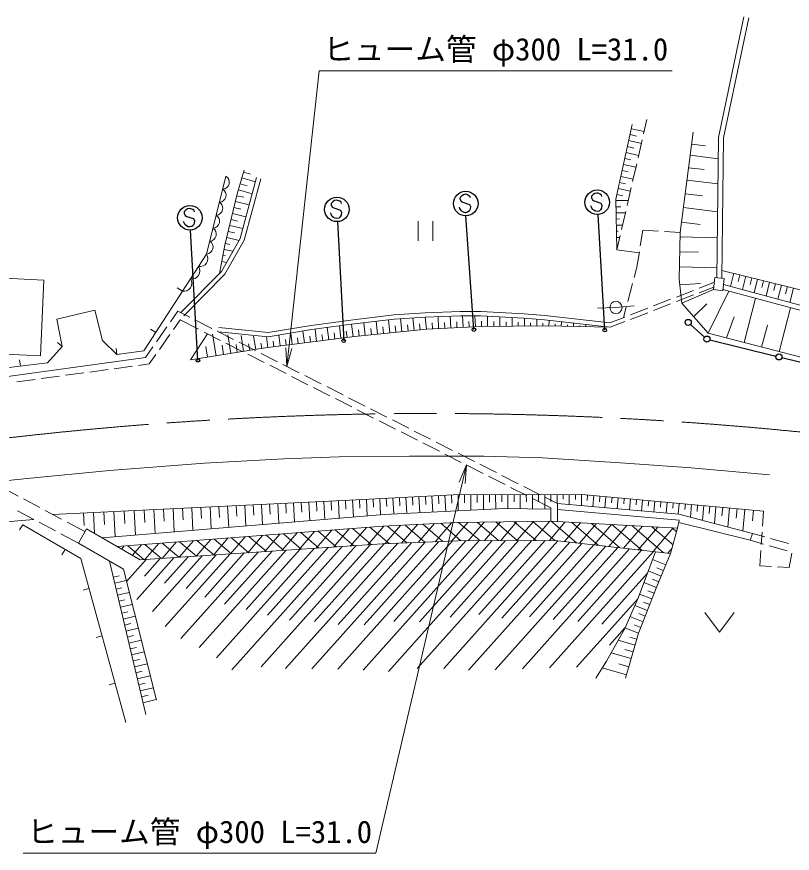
# Model space of a CAD drawing. Units: millimetres, scale not verified. Extents: x 40000 to 680000, y 20000 to 380000.
# Drawn here: x 400346 to 463544, y 263722 to 331898 of the extents above; entities that cross this region are included whole.
import ezdxf
from ezdxf.enums import TextEntityAlignment as Align

# ---------------------------------------------------------------- set-up
doc = ezdxf.new("R2010")
doc.units = ezdxf.units.MM
doc.header["$LTSCALE"] = 1000
doc.linetypes.add('CHAIN', pattern=[18.5, 12, -1.5, 3.5, -1.5])
for name, color, linetype, lineweight in [('M-BMK', 2, 'CHAIN', 13), ('M-STR-HTXT', 7, 'Continuous', 13), ('M-STR-STRC', 7, 'Continuous', 25), ('M-WORK', 1, 'Continuous', 13)]:
    doc.layers.add(name, color=color, linetype=linetype, lineweight=lineweight)
doc.styles.add('ＭＳ ゴシック', font='')
doc.styles.get('ＭＳ ゴシック').set_extended_font_data('MS Gothic')

# ---------------------------------------------------------------- blocks, each defined once
blk = doc.blocks.new('open_arrow')
at = {"color": 0, "linetype": 'Continuous', "lineweight": -2}
blk.add_lwpolyline([(7.5, 1.25), (0, 0), (7.5, -1.25)], dxfattribs=at)

msp = doc.modelspace()

# ---------------------------------------------------------------- hatches: boundary and pattern name
at = {"layer": 'M-WORK'}
h = msp.add_hatch(dxfattribs=at)
h.set_pattern_fill('USER', color=256, style=0, pattern_type=2)
h.set_pattern_definition([(49.3624, (414220, 288590), (-758.844, 651.272), []), (139.3624, (414220, 288590), (-651.272, -758.844), [])])
h.paths.add_polyline_path([(408526, 288721), (430169, 290372), (436143, 290678), (443873, 290786), (454202, 290218), (453628, 288150), (444187, 289223), (436297, 289194), (430121, 288935), (410410, 287636)])

# ---------------------------------------------------------------- linework, layer by layer
at = {"layer": 'M-BMK'}
msp.add_arc((434129, -436), 300000, 83.80572, 100.24743, dxfattribs=at)
at = {"layer": 'M-STR-HTXT'}
for points in [[(422355, 303398), (425000, 327500), (453750, 327500)], [(436985, 295366), (429619, 263722), (400869, 263722)]]:
    msp.add_lwpolyline(points, dxfattribs=at)
at = {"layer": 'M-STR-STRC'}
for p, q in [((436481, 317160), (436465, 317047)), ((436465, 317047), (436550, 316864)), ((436609, 317299), (436481, 317160)), ((436740, 317392), (436609, 317299)), ((436906, 317425), (436740, 317392)), ((437022, 317409), (436906, 317425)), ((437166, 317337), (437022, 317409)), ((437276, 317262), (437166, 317337)), ((437310, 317151), (437276, 317262)), ((447193, 317266), (447177, 317152)), ((447177, 317152), (447263, 316970)), ((447322, 317405), (447193, 317266)), ((447453, 317498), (447322, 317405)), ((447619, 317531), (447453, 317498)), ((447735, 317515), (447619, 317531)), ((447879, 317442), (447735, 317515)), ((447989, 317368), (447879, 317442)), ((448023, 317256), (447989, 317368)), ((425979, 316686), (425963, 316572)), ((425963, 316572), (426049, 316390)), ((426107, 316824), (425979, 316686)), ((426049, 316390), (426199, 316316)), ((426238, 316917), (426107, 316824)), ((426404, 316950), (426238, 316917)), ((426520, 316934), (426404, 316950)), ((426665, 316862), (426520, 316934)), ((426774, 316787), (426665, 316862)), ((426809, 316676), (426774, 316787)), ((436467, 316272), (436428, 316382)), ((436550, 316864), (436701, 316791)), ((436701, 316791), (437233, 316603)), ((437233, 316603), (437314, 316430)), ((437314, 316430), (437284, 316203)), ((447180, 316378), (447141, 316488)), ((447264, 316200), (447180, 316378)), ((447263, 316970), (447414, 316897)), ((447414, 316897), (447946, 316708)), ((447946, 316708), (448026, 316536)), ((448026, 316536), (447997, 316308)), ((413999, 315999), (413984, 315886)), ((413984, 315886), (414069, 315704)), ((414128, 316138), (413999, 315999)), ((414069, 315704), (414220, 315630)), ((414259, 316231), (414128, 316138)), ((414425, 316264), (414259, 316231)), ((414541, 316248), (414425, 316264)), ((414685, 316176), (414541, 316248)), ((414795, 316101), (414685, 316176)), ((414829, 315990), (414795, 316101)), ((425965, 315797), (425926, 315907)), ((426049, 315619), (425965, 315797)), ((426199, 316316), (426732, 316128)), ((426782, 315728), (426711, 315579)), ((426732, 316128), (426812, 315955)), ((426812, 315955), (426782, 315728)), ((436551, 316094), (436467, 316272)), ((436654, 316021), (436551, 316094)), ((436800, 315946), (436654, 316021)), ((436921, 315929), (436800, 315946)), ((437088, 315958), (436921, 315929)), ((437601, 306397), (436947, 315674)), ((437213, 316054), (437088, 315958)), ((437284, 316203), (437213, 316054)), ((447367, 316126), (447264, 316200)), ((447513, 316051), (447367, 316126)), ((447633, 316034), (447513, 316051)), ((447801, 316063), (447633, 316034)), ((448265, 306360), (447715, 315782)), ((447926, 316159), (447801, 316063)), ((447997, 316308), (447926, 316159)), ((413986, 315111), (413947, 315221)), ((414070, 314933), (413986, 315111)), ((414220, 315630), (414752, 315442)), ((414803, 315042), (414732, 314893)), ((414752, 315442), (414833, 315269)), ((414833, 315269), (414803, 315042)), ((426153, 315546), (426049, 315619)), ((426299, 315471), (426153, 315546)), ((426419, 315454), (426299, 315471)), ((426587, 315483), (426419, 315454)), ((426483, 315200), (426990, 305494)), ((426711, 315579), (426587, 315483)), ((414173, 314860), (414070, 314933)), ((414319, 314785), (414173, 314860)), ((414440, 314768), (414319, 314785)), ((414607, 314797), (414440, 314768)), ((415111, 303894), (414506, 314514)), ((414732, 314893), (414607, 314797)), ((455249, 306820), (456399, 305788)), ((456828, 305561), (462213, 304238)), ((462698, 304118), (468083, 302795))]:
    msp.add_line(p, q, dxfattribs=at)
for centre, radius in [((447651, 316780), 1000), ((426436, 316199), 1000), ((436938, 316674), 1000), ((414457, 315513), 1000), ((455063, 306986), 250), ((437601, 306397), 150), ((448265, 306360), 150), ((426990, 305494), 150), ((456585, 305621), 250), ((462455, 304178), 250), ((415111, 303894), 150)]:
    msp.add_circle(centre, radius, dxfattribs=at)
at = {"layer": 'M-WORK'}
for p, q in [((457530, 322063), (459609, 331898)), ((457929, 322019), (460001, 331815)), ((451425, 322357), (451691, 323518)), ((449178, 317033), (450507, 323118)), ((450432, 322775), (451469, 322549)), ((455466, 322492), (454422, 314311)), ((450219, 321798), (451245, 321574)), ((450325, 322287), (450839, 322175)), ((450978, 320408), (451313, 321870)), ((457405, 310630), (457530, 322063)), ((457805, 310626), (457929, 322019)), ((450112, 321310), (450620, 321199)), ((455342, 321518), (456485, 321372)), ((450005, 320821), (451022, 320599)), ((455225, 320604), (457511, 320312)), ((449792, 319844), (450798, 319625)), ((449899, 320333), (450402, 320223)), ((450530, 318458), (450866, 319920)), ((418313, 317460), (418876, 319383)), ((418833, 319237), (419385, 319075)), ((449685, 319356), (450183, 319247)), ((455097, 319596), (456357, 319435)), ((418548, 313832), (419893, 318789)), ((418693, 318757), (419796, 318434)), ((418874, 313699), (420230, 318697)), ((449579, 318867), (450574, 318650)), ((454968, 318588), (457488, 318266)), ((418412, 317797), (419534, 317468)), ((418552, 318277), (419114, 318113)), ((449365, 317890), (450351, 317675)), ((449472, 318379), (449965, 318271)), ((450083, 316509), (450419, 317971)), ((417313, 313269), (418313, 317460)), ((418279, 317315), (418841, 317181)), ((449257, 312911), (449178, 317033)), ((449259, 317402), (449747, 317295)), ((454826, 317476), (456216, 317299)), ((418046, 316343), (418594, 316212)), ((418163, 316829), (419288, 316560)), ((449180, 316911), (450180, 316930)), ((449190, 316411), (449565, 316418)), ((454684, 316364), (457464, 316010)), ((417930, 315856), (419026, 315595)), ((449200, 315911), (449949, 315925)), ((449636, 314560), (449971, 316022)), ((417814, 315370), (418347, 315243)), ((433052, 315235), (433052, 313635)), ((434252, 313635), (434252, 315235)), ((449209, 315411), (449459, 315416)), ((454531, 315163), (456033, 314971)), ((417582, 314397), (418079, 314279)), ((417698, 314884), (418764, 314629)), ((449219, 314911), (449718, 314921)), ((449228, 314411), (449353, 314413)), ((451162, 313231), (451358, 314493)), ((451358, 314493), (452641, 314417)), ((453140, 314387), (454422, 314311)), ((454422, 314311), (454329, 310511)), ((417031, 311127), (418548, 313832)), ((417313, 310914), (418874, 313699)), ((417466, 313911), (418459, 313674)), ((449238, 313911), (449488, 313916)), ((449257, 312911), (449524, 314072)), ((454414, 313959), (457440, 313884)), ((416875, 310970), (417313, 313269)), ((417249, 312935), (417968, 312798)), ((417350, 313425), (417706, 313340)), ((417156, 312444), (417351, 312407)), ((451074, 312665), (449257, 312911)), ((450889, 311475), (451085, 312737)), ((454384, 312735), (455914, 312697)), ((417062, 311953), (417452, 311878)), ((413708, 307780), (417031, 311127)), ((413956, 307534), (417313, 310914)), ((450665, 310636), (450889, 311475)), ((454353, 311511), (457414, 311435)), ((457811, 311229), (479817, 305764)), ((458782, 310988), (458516, 309917)), ((395976, 310744), (402567, 310434)), ((402567, 310434), (402276, 304264)), ((454329, 310511), (454540, 308541)), ((455963, 309782), (457198, 310263)), ((457243, 310649), (457128, 309658)), ((458000, 310561), (457243, 310649)), ((457885, 309571), (458000, 310561)), ((459267, 310867), (459134, 310332)), ((459752, 310747), (459481, 309655)), ((460238, 310626), (460102, 310080)), ((460723, 310506), (460447, 309393)), ((461208, 310385), (461070, 309829)), ((461694, 310265), (461412, 309132)), ((413843, 309529), (413423, 309800)), ((450150, 308703), (450536, 310153)), ((454100, 309056), (455497, 309600)), ((454379, 310039), (456076, 310151)), ((454540, 308541), (457128, 309658)), ((455964, 309406), (457153, 309869)), ((456698, 306102), (458372, 309541)), ((457128, 309658), (457885, 309571)), ((457897, 309670), (479353, 303855)), ((457943, 310072), (479446, 304244)), ((462179, 310144), (462038, 309578)), ((462664, 310024), (462378, 308870)), ((463149, 309903), (463006, 309326)), ((463635, 309783), (463343, 308608)), ((452236, 308330), (453634, 308875)), ((454100, 308681), (455498, 309225)), ((459620, 305343), (460556, 308949)), ((449179, 308207), (447680, 308154)), ((449179, 308207), (450673, 308343)), ((449797, 307380), (450021, 308220)), ((452236, 307955), (453634, 308499)), ((454540, 308541), (456698, 306102)), ((455508, 307447), (456592, 308509)), ((462481, 304600), (463409, 308176)), ((403617, 307240), (406706, 307972)), ((406706, 307972), (407332, 305508)), ((412874, 307026), (413484, 307893)), ((413484, 307893), (414454, 307402)), ((427585, 307182), (431079, 307611)), ((431079, 307611), (433617, 307768)), ((433617, 307768), (436493, 307873)), ((433634, 307419), (436501, 307523)), ((435722, 306541), (435675, 307493)), ((436493, 307873), (438157, 307883)), ((436501, 307523), (438148, 307533)), ((436721, 306590), (436675, 307524)), ((437720, 306639), (437676, 307530)), ((438148, 307533), (441671, 307325)), ((438157, 307883), (441696, 307674)), ((438719, 306666), (438714, 307500)), ((441696, 307674), (443383, 307538)), ((443383, 307538), (448671, 306942)), ((450372, 307604), (451770, 308149)), ((450373, 307229), (451771, 307773)), ((404038, 305016), (403617, 307240)), ((413118, 306417), (413660, 307188)), ((413660, 307188), (415160, 306428)), ((414900, 307176), (416238, 306498)), ((424326, 306743), (427585, 307182)), ((424378, 306397), (427630, 306835)), ((427757, 305819), (427628, 306835)), ((427630, 306835), (431112, 307262)), ((428751, 305925), (428644, 306959)), ((429746, 306028), (429637, 307081)), ((430741, 306131), (430630, 307203)), ((431112, 307262), (433634, 307419)), ((431735, 306235), (431626, 307294)), ((432233, 306286), (432180, 306795)), ((432730, 306338), (432624, 307356)), ((433227, 306389), (433177, 306878)), ((433725, 306441), (433623, 307418)), ((434224, 306467), (434200, 306950)), ((434723, 306492), (434676, 307456)), ((435223, 306516), (435199, 306992)), ((436222, 306566), (436199, 307032)), ((437220, 306615), (437198, 307060)), ((438219, 306663), (438217, 307080)), ((439219, 306669), (439217, 307053)), ((439719, 306672), (439715, 307441)), ((440219, 306675), (440217, 307027)), ((440719, 306678), (440715, 307381)), ((441219, 306681), (441217, 307000)), ((441671, 307325), (443350, 307189)), ((441719, 306684), (441715, 307321)), ((442219, 306687), (442217, 306962)), ((442719, 306690), (442716, 307240)), ((443219, 306693), (443218, 306922)), ((443350, 307189), (448718, 306585)), ((443719, 306688), (443729, 307147)), ((444219, 306678), (444223, 306861)), ((444719, 306668), (444726, 307034)), ((445219, 306657), (445222, 306795)), ((445719, 306647), (445724, 306922)), ((446718, 306626), (446722, 306809)), ((448671, 306942), (449906, 307423)), ((448718, 306585), (449907, 307048)), ((458178, 305717), (458803, 307449)), ((411673, 306169), (411253, 306440)), ((411724, 305391), (412587, 306617)), ((415606, 306201), (416944, 305523)), ((416684, 306272), (418022, 305594)), ((416776, 306225), (420844, 305813)), ((416811, 306574), (420833, 306166)), ((420833, 306166), (424326, 306743)), ((420844, 305813), (424378, 306397)), ((422797, 305191), (422679, 306117)), ((423789, 305317), (423667, 306280)), ((424781, 305442), (424655, 306434)), ((425773, 305568), (425646, 306568)), ((426269, 305631), (426205, 306135)), ((426765, 305694), (426637, 306701)), ((427261, 305756), (427197, 306264)), ((427875, 305834), (433754, 306444)), ((428254, 305873), (428200, 306391)), ((429249, 305977), (429194, 306503)), ((430243, 306080), (430188, 306616)), ((431238, 306183), (431183, 306713)), ((433754, 306444), (438195, 306663)), ((438195, 306663), (443433, 306694)), ((443433, 306694), (448718, 306585)), ((446218, 306636), (446220, 306728)), ((461050, 304972), (461515, 306759)), ((411968, 304781), (412831, 306008)), ((415904, 306051), (414506, 303927)), ((416595, 304265), (416309, 306031)), ((417804, 304461), (417559, 305971)), ((418837, 304628), (418628, 305920)), ((419824, 304788), (419649, 305871)), ((420588, 304912), (427875, 305834)), ((420812, 304940), (420701, 305820)), ((421309, 305003), (421252, 305447)), ((421805, 305066), (421692, 305953)), ((422301, 305128), (422242, 305591)), ((423293, 305254), (423232, 305735)), ((424285, 305380), (424222, 305876)), ((425277, 305505), (425214, 306005)), ((456698, 306102), (470160, 302607)), ((404038, 305016), (403666, 305350)), ((408511, 304372), (408445, 304868)), ((410826, 304115), (411436, 304982)), ((414506, 303927), (420588, 304912)), ((415889, 304151), (415746, 305034)), ((417200, 304363), (417077, 305118)), ((417390, 305297), (418728, 304619)), ((418320, 304544), (418216, 305190)), ((418468, 305368), (419806, 304690)), ((419331, 304708), (419243, 305249)), ((420318, 304868), (420247, 305306)), ((388008, 301008), (410826, 304115)), ((402276, 304264), (395686, 304574)), ((411138, 303602), (411680, 304372)), ((419174, 304393), (420512, 303715)), ((420252, 304464), (421590, 303785)), ((400643, 303429), (400583, 303925)), ((408286, 303214), (409773, 303416)), ((410268, 303484), (411138, 303602)), ((420958, 303489), (422296, 302811)), ((422036, 303559), (423374, 302881)), ((404323, 302674), (405809, 302877)), ((406305, 302944), (407791, 303146)), ((400360, 302135), (401846, 302337)), ((402341, 302404), (403828, 302607)), ((422742, 302585), (424080, 301907)), ((423820, 302655), (425158, 301977)), ((424526, 301681), (425864, 301003)), ((425604, 301751), (426942, 301073)), ((426310, 300777), (427648, 300099)), ((427388, 300847), (428726, 300169)), ((428094, 299873), (429432, 299194)), ((429172, 299943), (430510, 299265)), ((429878, 298968), (431216, 298290)), ((430956, 299039), (432293, 298361)), ((431662, 298064), (433000, 297386)), ((432739, 298135), (434077, 297457)), ((433446, 297160), (434784, 296482)), ((434523, 297231), (435861, 296552)), ((422105, 295880), (426631, 296020)), ((426631, 296020), (432354, 296091)), ((432354, 296091), (438405, 296091)), ((435230, 296256), (436568, 295578)), ((436307, 296326), (437645, 295648)), ((438405, 296091), (443190, 295950)), ((443190, 295950), (449546, 295551)), ((407915, 294918), (415655, 295528)), ((415655, 295528), (422105, 295880)), ((437014, 295352), (438352, 294674)), ((438091, 295422), (439429, 294744)), ((449546, 295551), (455316, 295129)), ((401183, 294261), (407915, 294918)), ((455316, 295129), (461696, 294566)), ((394710, 293628), (401183, 294261)), ((438798, 294448), (440136, 293770)), ((439875, 294518), (441213, 293840)), ((400469, 292830), (399145, 293535)), ((440582, 293544), (441920, 292866)), ((441659, 293614), (442997, 292936)), ((402235, 291891), (400910, 292596)), ((427487, 292503), (403273, 291339)), ((427139, 292486), (427174, 291766)), ((435904, 292934), (427487, 292503)), ((427715, 292514), (427787, 291113)), ((428276, 292543), (428312, 291842)), ((428837, 292572), (428907, 291205)), ((429383, 292600), (429418, 291916)), ((429930, 292628), (429998, 291295)), ((430463, 292655), (430497, 291989)), ((430996, 292682), (431064, 291357)), ((431526, 292709), (431560, 292047)), ((432056, 292737), (432124, 291410)), ((432586, 292764), (432620, 292101)), ((433117, 292791), (433185, 291463)), ((433648, 292818), (433682, 292154)), ((434179, 292845), (434247, 291516)), ((434711, 292872), (434745, 292208)), ((435242, 292900), (435310, 291569)), ((435774, 292927), (435809, 292262)), ((446389, 292962), (435904, 292934)), ((436307, 292935), (436311, 291619)), ((436833, 292936), (436835, 292278)), ((437360, 292938), (437363, 291672)), ((437866, 292939), (437868, 292306)), ((438372, 292940), (438376, 291722)), ((438872, 292942), (438874, 292333)), ((439372, 292943), (439376, 291772)), ((439872, 292944), (439874, 292359)), ((440372, 292946), (440376, 291804)), ((440872, 292947), (440874, 292376)), ((441372, 292949), (441376, 291796)), ((441872, 292950), (441874, 292374)), ((442366, 292639), (443865, 291879)), ((442372, 292951), (442376, 291787)), ((442872, 292953), (442874, 292371)), ((443372, 292954), (443376, 291779)), ((443443, 292710), (444413, 292218)), ((443872, 292955), (443874, 292368)), ((444372, 292957), (444375, 292187)), ((444872, 292958), (444874, 292573)), ((445372, 292960), (445375, 292134)), ((445872, 292961), (445874, 292548)), ((446372, 292962), (446375, 292046)), ((461211, 291612), (446389, 292962)), ((446870, 292918), (446829, 292462)), ((447368, 292873), (447286, 291966)), ((447866, 292828), (447825, 292374)), ((448364, 292782), (448282, 291879)), ((448862, 292737), (448821, 292285)), ((449360, 292692), (449278, 291791)), ((449858, 292646), (449817, 292196)), ((450356, 292601), (450274, 291704)), ((450854, 292556), (450813, 292107)), ((451352, 292510), (451270, 291616)), ((413093, 291811), (413185, 289909)), ((413854, 291848), (413900, 290897)), ((414615, 291884), (414704, 290034)), ((415355, 291920), (415399, 290995)), ((416095, 291955), (416181, 290156)), ((416814, 291990), (416857, 291090)), ((417534, 292024), (417618, 290275)), ((418234, 292058), (418276, 291183)), ((418934, 292092), (419015, 290390)), ((419614, 292124), (419655, 291273)), ((420295, 292157), (420375, 290502)), ((420957, 292189), (420997, 291361)), ((421619, 292221), (421697, 290611)), ((422263, 292252), (422302, 291447)), ((422907, 292283), (422982, 290717)), ((423533, 292313), (423571, 291530)), ((424160, 292343), (424233, 290820)), ((424769, 292372), (424805, 291611)), ((425378, 292401), (425449, 290920)), ((425970, 292430), (426006, 291689)), ((426563, 292458), (426632, 291018)), ((430283, 291319), (440078, 291807)), ((440078, 291807), (443866, 291775)), ((443865, 291879), (443873, 290786)), ((444413, 292218), (444423, 290790)), ((444413, 292218), (454293, 291350)), ((451850, 292465), (451809, 292018)), ((452348, 292420), (452267, 291529)), ((452846, 292374), (452805, 291929)), ((453344, 292329), (453263, 291441)), ((453842, 292283), (453801, 291840)), ((454340, 292238), (454259, 291353)), ((454837, 292193), (454797, 291750)), ((455335, 292147), (455240, 291103)), ((455833, 292102), (455786, 291580)), ((456331, 292057), (456221, 290846)), ((456829, 292011), (456774, 291406)), ((457327, 291966), (457202, 290590)), ((457878, 291916), (457815, 291228)), ((458428, 291866), (458286, 290306)), ((459052, 291809), (458981, 291029)), ((400413, 291637), (401738, 290933)), ((404001, 290952), (402676, 291657)), ((405787, 291460), (405836, 290427)), ((406613, 291500), (406696, 289774)), ((407303, 289425), (430283, 291319)), ((407440, 291539), (407490, 290506)), ((408267, 291579), (408366, 289512)), ((409094, 291619), (409144, 290585)), ((409921, 291659), (410017, 289648)), ((410725, 291697), (410773, 290692)), ((411529, 291736), (411623, 289781)), ((412311, 291774), (412358, 290796)), ((444416, 291732), (454335, 290869)), ((454293, 291350), (460297, 289780)), ((459676, 291752), (459515, 289985)), ((460383, 291688), (460302, 290804)), ((461211, 291612), (461124, 290380)), ((386950, 289573), (401736, 290934)), ((400834, 290502), (400581, 290071)), ((402179, 290698), (403503, 289994)), ((405895, 289945), (404442, 290717)), ((436143, 290678), (430169, 290372)), ((443873, 290786), (436143, 290678)), ((454202, 290218), (443873, 290786)), ((454335, 290869), (454202, 290218)), ((460118, 289231), (454295, 290677)), ((403945, 289759), (405367, 289002)), ((405367, 289002), (406018, 290164)), ((406018, 290164), (410410, 287636)), ((430169, 290372), (408526, 288721)), ((453628, 288150), (454202, 290218)), ((460297, 289780), (460118, 289231)), ((461298, 289501), (460297, 289780)), ((461089, 289881), (461019, 288884)), ((433619, 289082), (424397, 278760)), ((435848, 289175), (426503, 278716)), ((438016, 289200), (428588, 278648)), ((434733, 289128), (428663, 282335)), ((430121, 288935), (436297, 289194)), ((440168, 289208), (430630, 278532)), ((436939, 289196), (431067, 282624)), ((442321, 289216), (432987, 278769)), ((439092, 289204), (433170, 282576)), ((444446, 289193), (435142, 278780)), ((441245, 289212), (435662, 282964)), ((436297, 289194), (444187, 289223)), ((443397, 289220), (437990, 283168)), ((445420, 289082), (439883, 282885)), ((444187, 289223), (453628, 288150)), ((461195, 288926), (460118, 289231)), ((463224, 288963), (461779, 289366)), ((404285, 288478), (404032, 288047)), ((409044, 286864), (405367, 289002)), ((410410, 287636), (430121, 288935)), ((422299, 288420), (415211, 280487)), ((424579, 288570), (416614, 279656)), ((426859, 288720), (417886, 278678)), ((423439, 288495), (419048, 283581)), ((429139, 288871), (420253, 278926)), ((425719, 288645), (420787, 283125)), ((431390, 288989), (422257, 278767)), ((427999, 288796), (422560, 282708)), ((430275, 288942), (424607, 282598)), ((432504, 289035), (426550, 282371)), ((446394, 288972), (437156, 278632)), ((448342, 288751), (439340, 278675)), ((450290, 288529), (441548, 278746)), ((447368, 288861), (442118, 282985)), ((449316, 288640), (444072, 282770)), ((451264, 288419), (446074, 282610)), ((460984, 288385), (460897, 287153)), ((463119, 288381), (461676, 288790)), ((413180, 287819), (410136, 284412)), ((412040, 287744), (410760, 286312)), ((415460, 287969), (411405, 283431)), ((414320, 287894), (412385, 285729)), ((417739, 288119), (412453, 282203)), ((420019, 288270), (413716, 281215)), ((416600, 288044), (414148, 285300)), ((418879, 288195), (415667, 284599)), ((421159, 288345), (417290, 284015)), ((452238, 288308), (443773, 278834)), ((450959, 284447), (452389, 288291)), ((453628, 288150), (452510, 285462)), ((463284, 287012), (463499, 288174)), ((410854, 275018), (407903, 287527)), ((410900, 287669), (409294, 285871)), ((453244, 287227), (452160, 287677)), ((460897, 287153), (461841, 287097)), ((462340, 287068), (463284, 287012)), ((411725, 276197), (409044, 286864)), ((451742, 286552), (448017, 282383)), ((452860, 286303), (451812, 286739)), ((453052, 286765), (452510, 286990)), ((408214, 286211), (408687, 286322)), ((408329, 285724), (409274, 285947)), ((452478, 285379), (451455, 285780)), ((452668, 285842), (452144, 286060)), ((406230, 285299), (405748, 285166)), ((408443, 285238), (408923, 285351)), ((408558, 284751), (409518, 284977)), ((452510, 285462), (451016, 281651)), ((452295, 284914), (451784, 285114)), ((408673, 284264), (409160, 284379)), ((450977, 284495), (445958, 278878)), ((449887, 282053), (450959, 284447)), ((452113, 284448), (451106, 284843)), ((408788, 283778), (409762, 284007)), ((451748, 283517), (450723, 283919)), ((451930, 283983), (451427, 284180)), ((408903, 283291), (409397, 283408)), ((409017, 282804), (410006, 283038)), ((451383, 282586), (450313, 283006)), ((451565, 283052), (451053, 283253)), ((456417, 283354), (457617, 281754)), ((457617, 281754), (458817, 283354)), ((409132, 282318), (409633, 282436)), ((451201, 282121), (450666, 282330)), ((409247, 281831), (410250, 282068)), ((448412, 279391), (449887, 282053)), ((449905, 282095), (448653, 280693)), ((451018, 281655), (449904, 282092)), ((451016, 281651), (449963, 277993)), ((407294, 281443), (406812, 281310)), ((409362, 281344), (409870, 281464)), ((409476, 280858), (410493, 281098)), ((450741, 280694), (449355, 281094)), ((450879, 281175), (450304, 281340)), ((409591, 280371), (410107, 280493)), ((450581, 280140), (449888, 280340)), ((409706, 279885), (410737, 280128)), ((450422, 279586), (448781, 280058)), ((409821, 279398), (410343, 279521)), ((409936, 278911), (410981, 279158)), ((447531, 277993), (448412, 279391)), ((450044, 278273), (448066, 278843)), ((450233, 278929), (449413, 279166)), ((410050, 278425), (410580, 278550)), ((410165, 277938), (411225, 278188)), ((408359, 277587), (407877, 277454)), ((410280, 277451), (410817, 277578)), ((410395, 276965), (411469, 277218)), ((410510, 276478), (411054, 276606)), ((410624, 275991), (411712, 276248))]:
    msp.add_line(p, q, dxfattribs=at)
for points in [[(413843, 309529), (415809, 312548), (417398, 318894)], [(413843, 309529), (410702, 304665), (408506, 304371), (407332, 305508)], [(404038, 305016), (402850, 303695), (387587, 301856), (385040, 302852)], [(400834, 290502), (405558, 287732), (409243, 274384)]]:
    msp.add_lwpolyline(points, dxfattribs=at)
msp.add_circle((449179, 308207), 500, dxfattribs=at)
for centre, radius, start, end in [((417100, 318407), 571, 273.39364, 58.47963), ((416835, 317349), 571, 273.39364, 58.47963), ((416570, 316291), 571, 273.39364, 58.47963), ((416305, 315234), 571, 273.39364, 58.47963), ((416040, 314176), 571, 273.39364, 58.47963), ((415775, 313119), 571, 273.39364, 58.47963), ((415271, 312182), 651, 259.59453, 34.26411), ((414616, 311176), 651, 259.59453, 34.26411), ((413960, 310169), 651, 259.59453, 34.26411)]:
    msp.add_arc(centre, radius, start, end, dxfattribs=at)

# ---------------------------------------------------------------- block references
at = {"layer": 'M-STR-HTXT', "xscale": 200, "yscale": 200}
for p, rotation in [((422355, 303398), 83.7), ((436985, 295366), 256.9)]:
    msp.add_blockref('open_arrow', p, dxfattribs=dict(at, rotation=rotation))

# ---------------------------------------------------------------- texts
at = {"layer": 'M-STR-HTXT', "style": 'ＭＳ ゴシック'}
for p in [(439375, 329250), (415244, 265472)]:
    msp.add_text('ヒューム管 φ300 L=31.0', height=1833, dxfattribs=at).set_placement(p, align=Align.MIDDLE_CENTER)

doc.saveas('drawing.dxf')
